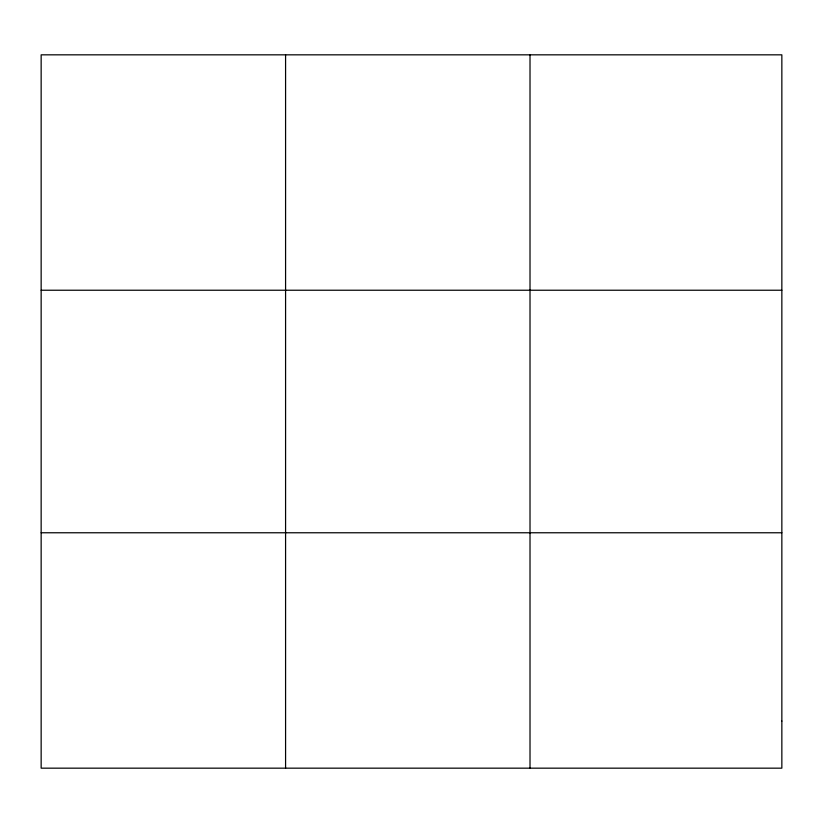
<?xml version="1.0" encoding="UTF-8"?>
<svg xmlns="http://www.w3.org/2000/svg" width="823" height="823" viewBox="0 0 823 823"><rect width="100%" height="100%" fill="white"/><g stroke="black" fill="none" stroke-linecap="round" stroke-linejoin="round"><path stroke-width="1.23" d="M285.581 54.832L285.581 768.168M530.012 54.832L530.012 768.168M41.15 290.231L781.85 290.231M41.15 532.769L781.85 532.769M781.85 721.092L781.85 768.168L41.15 768.168L41.15 54.832L781.85 54.832L781.85 721.092"/></g></svg>
